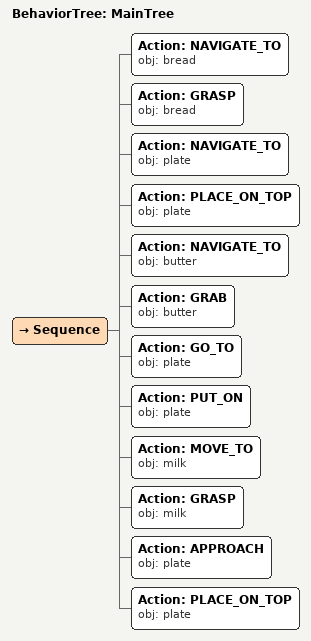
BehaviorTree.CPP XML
<root main_tree_to_execute="MainTree">
  <BehaviorTree ID="MainTree">
    <Sequence>
      <!-- Navigate to bread -->
      <Action ID="NAVIGATE_TO" obj="bread" />
      <!-- Grasp bread -->
      <Action ID="GRASP" obj="bread" />
      <!-- Navigate to plate -->
      <Action ID="NAVIGATE_TO" obj="plate" />
      <!-- Place on plate -->
      <Action ID="PLACE_ON_TOP" obj="plate" />
      <!-- Navigate to butter -->
      <Action ID="NAVIGATE_TO" obj="butter" />
      <!-- Grab butter -->
      <Action ID="GRAB" obj="butter" />
      <!-- Go to plate -->
      <Action ID="GO_TO" obj="plate" />
      <!-- Put on plate -->
      <Action ID="PUT_ON" obj="plate" />
      <!-- Move to milk -->
      <Action ID="MOVE_TO" obj="milk" />
      <!-- Grasp milk -->
      <Action ID="GRASP" obj="milk" />
      <!-- Approach plate -->
      <Action ID="APPROACH" obj="plate" />
      <!-- Place on plate -->
      <Action ID="PLACE_ON_TOP" obj="plate" />
    </Sequence>
  </BehaviorTree>
</root>
